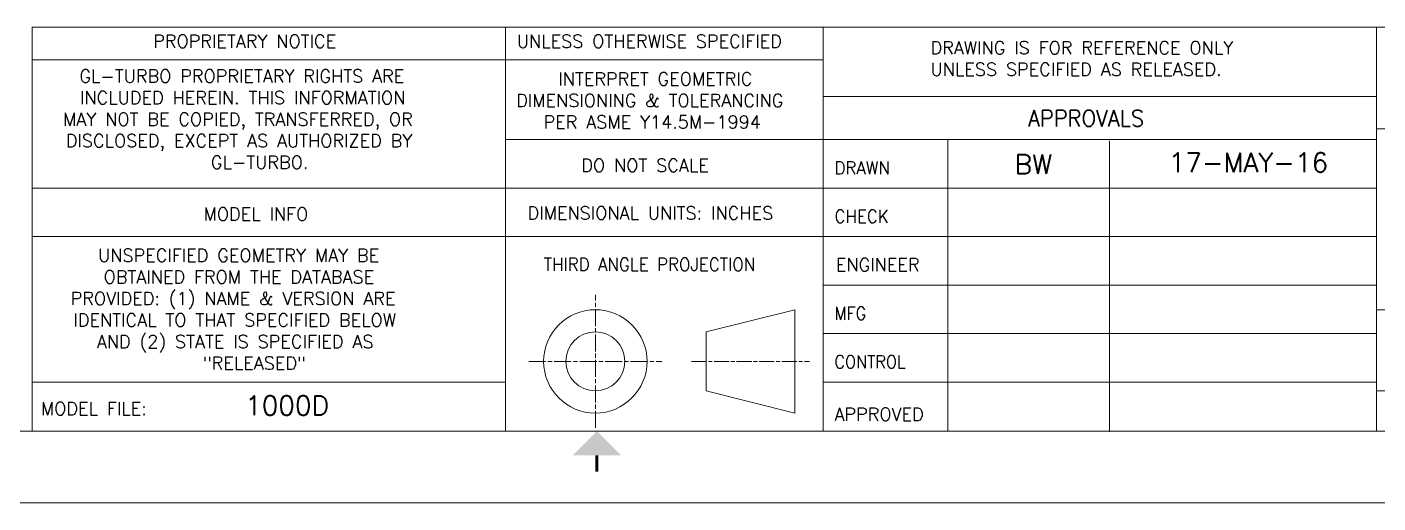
# Model space of a CAD drawing. Header units: inches. Extents: x 76 to 22091, y 292 to 17065.
# Drawn here: x 7447 to 16206, y 292 to 3379 of the extents above; entities that cross this region are included whole.
import ezdxf
from ezdxf.enums import TextEntityAlignment as Align

# ---------------------------------------------------------------- set-up
doc = ezdxf.new("R2010")
doc.units = ezdxf.units.IN
doc.header["$MEASUREMENT"] = 0
doc.linetypes.add('CHAIN', pattern=[0.7087, 0.4724, -0.0591, 0.1181, -0.0591])
doc.layers.add('Title Block', color=7, linetype='Continuous')
doc.styles.add('ACANSTS', font='romans.shx', dxfattribs={"height": 1})
doc.styles.add('Roman', font='romans')

# ---------------------------------------------------------------- blocks, each defined once
blk = doc.blocks.new('LONE STAR BLOWER TITLE BLOCK (SIZE A)')
at = {"lineweight": 15}
for p, q in [((17.3, 2.6037), (17.3, 3.3125)), ((17.3, 3.3125), (18.0087, 3.3125)), ((18.0087, 2.6037), (17.3, 2.6037))]:
    blk.add_line(p, q, dxfattribs=at)
at = {"layer": 'Title Block', "lineweight": 15}
for p, q in [((23.125, 3.3125), (7.9451, 3.3125)), ((7.9451, 3.3125), (7.9451, 0.5)), ((23.125, 3.3125), (9.0934, 3.3125)), ((11.2399, 3.3125), (11.2399, 0.5)), ((13.4489, 3.3125), (13.4489, 0.5)), ((17.3, 0.5), (17.3, 3.3125)), ((13.4489, 3.0833), (7.9451, 3.0833)), ((17.3, 2.8291), (13.4489, 2.8291)), ((23.125, 2.6037), (17.3, 2.6037)), ((17.3, 2.5291), (11.2399, 2.5291)), ((14.316, 0.5), (14.316, 2.525)), ((15.4415, 0.4959), (15.4415, 2.5209)), ((17.3, 2.1916), (7.9451, 2.1916)), ((17.3, 1.8541), (7.9451, 1.8541)), ((17.3, 1.5166), (13.4489, 1.5166)), ((12.6353, 1.1911), (13.2521, 1.3453)), ((13.2521, 1.3453), (13.2521, 0.6257)), ((23.125, 1.3438), (17.3, 1.3438)), ((12.6353, 0.7799), (12.6353, 1.1911)), ((17.3, 1.1791), (13.4489, 1.1791)), ((11.2399, 0.8416), (7.9451, 0.8416)), ((13.2521, 0.6257), (12.6353, 0.7799)), ((17.3, 0.8416), (13.4489, 0.8416)), ((23.125, 0.7813), (17.3, 0.7813)), ((0.5, 0.5), (23.125, 0.5)), ((15.025, 0.5), (23.125, 0.5)), ((0, 0), (23.625, 0))]:
    blk.add_line(p, q, dxfattribs=at)
at = {"layer": 'Title Block', "linetype": 'CHAIN', "lineweight": 15, "ltscale": 0.249886}
for p, q in [((11.8643, 0.5229), (11.8643, 1.4481)), ((11.4017, 0.9855), (12.3269, 0.9855))]:
    blk.add_line(p, q, dxfattribs=at)
at = {"layer": 'Title Block', "linetype": 'CHAIN', "lineweight": 15, "ltscale": 0.22211}
blk.add_line((12.5325, 0.9855), (13.3549, 0.9855), dxfattribs=at)
at = {"layer": 'Title Block', "lineweight": 15, "const_width": 0.0225}
blk.add_lwpolyline([(11.875, 0.2188), (11.875, 0.3313)], dxfattribs=at)
at = {"layer": 'Title Block', "lineweight": 15}
for radius in [0.3598, 0.2056]:
    blk.add_circle((11.8643, 0.9855), radius, dxfattribs=at)
blk.add_solid([(11.7063, 0.3313), (12.0437, 0.3313), (11.875, 0.5)], dxfattribs=at)
at = {"layer": 'Title Block', "lineweight": 15, "style": 'ACANSTS'}
for s, height, width, p in [('APPROVALS', 0.1125, 0.951562, (14.8753, 2.6211)), ('DRAWN', 0.09, 0.942857, (13.528, 2.2873)), ('THIRD ANGLE PROJECTION', 0.09, 0.942857, (11.5047, 1.6154))]:
    blk.add_text(s, height=height, dxfattribs=dict(at, width=width)).set_placement(p)
for s, width, p in [('CHECK', 0.942857, (13.528, 1.9948)), ('MFG', 0.90932, (13.528, 1.3198)), ('CONTROL', 0.90932, (13.528, 0.9823))]:
    blk.add_text(s, height=0.09, dxfattribs=dict(at, width=width)).set_placement(p, align=Align.MIDDLE_LEFT)
for s, p in [('ENGINEER', (13.5379, 1.658)), ('APPROVED', (13.528, 0.6176))]:
    blk.add_text(s, height=0.09, dxfattribs=at).set_placement(p, align=Align.MIDDLE_LEFT)
at = {"layer": 'Title Block', "lineweight": 15, "char_height": 0.09, "attachment_point": 1, "style": 'Roman'}
for s, width, insert in [('PROPRIETARY NOTICE', 1.446871, (8.7881, 3.2585)), ('UNLESS OTHERWISE SPECIFIED', 2.301064, (11.3178, 3.2585)), ('DRAWING IS FOR REFERENCE ONLY UNLESS SPECIFIED AS RELEASED.', 2.820992, (14.1964, 3.2128)), ('\\pi0.13358;GL-TURBO PROPRIETARY RIGHTS ARE \\P\\pi0.13786;INCLUDED HEREIN. THIS INFORMATION \\P\\pi0.02001;MAY NOT BE COPIED, TRANSFERRED, OR \\P\\pi0.03929;DISCLOSED, EXCEPT AS AUTHORIZED BY \\P\\pi1.04858;GL-TURBO.', 2.821441, (8.1406, 3.0158)), ('\\pi0.31689;INTERPRET GEOMETRIC \\P\\pi0.02332;DIMENSIONING & TOLERANCING \\P\\pi0.21404;PER ASME Y14.5M-1994', 2.125214, (11.2899, 2.9962)), ('DO NOT SCALE', 2.301064, (11.7668, 2.3946)), ('MODEL INFO', 1.446871, (9.138, 2.0557)), ('DIMENSIONAL UNITS: INCHES', 2.301064, (11.3926, 2.0633)), ('\\pi0.33011;UNSPECIFIED GEOMETRY MAY BE \\P\\pi0.36868;OBTAINED FROM THE DATABASE \\P\\pi0.1394;PROVIDED: (1) NAME & VERSION ARE \\P\\pi0.15868;IDENTICAL TO THAT SPECIFIED BELOW \\P\\pi0.32154;AND (2) STATE IS SPECIFIED AS \\P\\pi1.05868;"RELEASED"', 2.871652, (8.0742, 1.7682)), ('MODEL FILE:', 1.446871, (8.0065, 0.702))]:
    blk.add_mtext_dynamic_manual_height_columns(s, width=width, gutter_width=1.25, heights=[0], dxfattribs=dict(at, insert=insert))
at = {"layer": 'Title Block', "lineweight": 15, "style": 'ACANSTS'}
for tag, p, height in [('DRAWN_BY', (14.3692, 2.2855), 0.135), ('DRAWN_DATE', (15.5145, 2.2938), 0.135), ('DRAWING_SUBTITLE', (17.5134, 1.9768), 0.2025), ('CHECKED_BY', (14.3914, 1.9397), 0.135), ('CHECK_DATE', (15.4958, 1.9404), 0.135), ('ENGINEER', (14.3854, 1.6081), 0.135), ('ENG_DATE', (15.4868, 1.6029), 0.135), ('DRAWING_SUBTITLE', (17.5109, 1.5494), 0.2025), ('MANUFACTURING', (14.3811, 1.2706), 0.135), ('MFG_DATE', (15.4879, 1.2695), 0.135), ('CONTROL', (14.3811, 0.9331), 0.135), ('CONTROL_DATE', (15.4879, 0.932), 0.135), ('CAGE_CODE', (17.7275, 0.9163), 0.135), ('MODEL_FILE_NAME', (8.2952, 0.6111), 0.135), ('APPROVED_BY', (14.3698, 0.5685), 0.135), ('APPROVAL_DATE', (15.4796, 0.5615), 0.135)]:
    blk.add_attdef(tag, p, '', height=height, dxfattribs=at)
at = {"layer": 'Title Block', "lineweight": 15, "style": 'Roman', "flags": 8}
for tag, height, p in [('DWG_NUMBER', 0.2812, (18.9096, 1.1474)), ('SCALE', 0.135, (17.9035, 0.7041)), ('SHEETNUMBER', 0.135, (21.2556, 0.7041)), ('TOTA_SHEETS', 0.135, (21.8939, 0.7016))]:
    blk.add_attdef(tag, text='', height=height, dxfattribs=at).set_placement(p, align=Align.TOP_LEFT)
at = {"layer": 'Title Block', "lineweight": 15, "style": 'ACANSTS'}
blk.add_attdef('REVISION', text='', height=0.135, dxfattribs=at).set_placement((22.8495, 0.8933), align=Align.CENTER)

msp = doc.modelspace()

# ---------------------------------------------------------------- block references
ref = msp.add_blockref('LONE STAR BLOWER TITLE BLOCK (SIZE A)', (75.77, 291.76), dxfattribs=dict(xscale=931.8648284389766, yscale=931.8648284389766, zscale=931.8648284389766))
ref.add_attrib('DRAWN_BY', 'BW', (13850.3, 2425.35), dxfattribs={"layer": 'Title Block', "lineweight": 15, "height": 125.802, "style": 'ACANSTS'})
ref.add_attrib('DRAWN_DATE', '17-MAY-16', (14848.29, 2436.96), dxfattribs={"layer": 'Title Block', "lineweight": 15, "height": 125.802, "style": 'ACANSTS'})
ref.add_attrib('MODEL_FILE_NAME', '1000D', (8860.67, 861.23), dxfattribs={"layer": 'Title Block', "lineweight": 15, "height": 125.802, "style": 'ACANSTS'})

doc.saveas('drawing.dxf')
